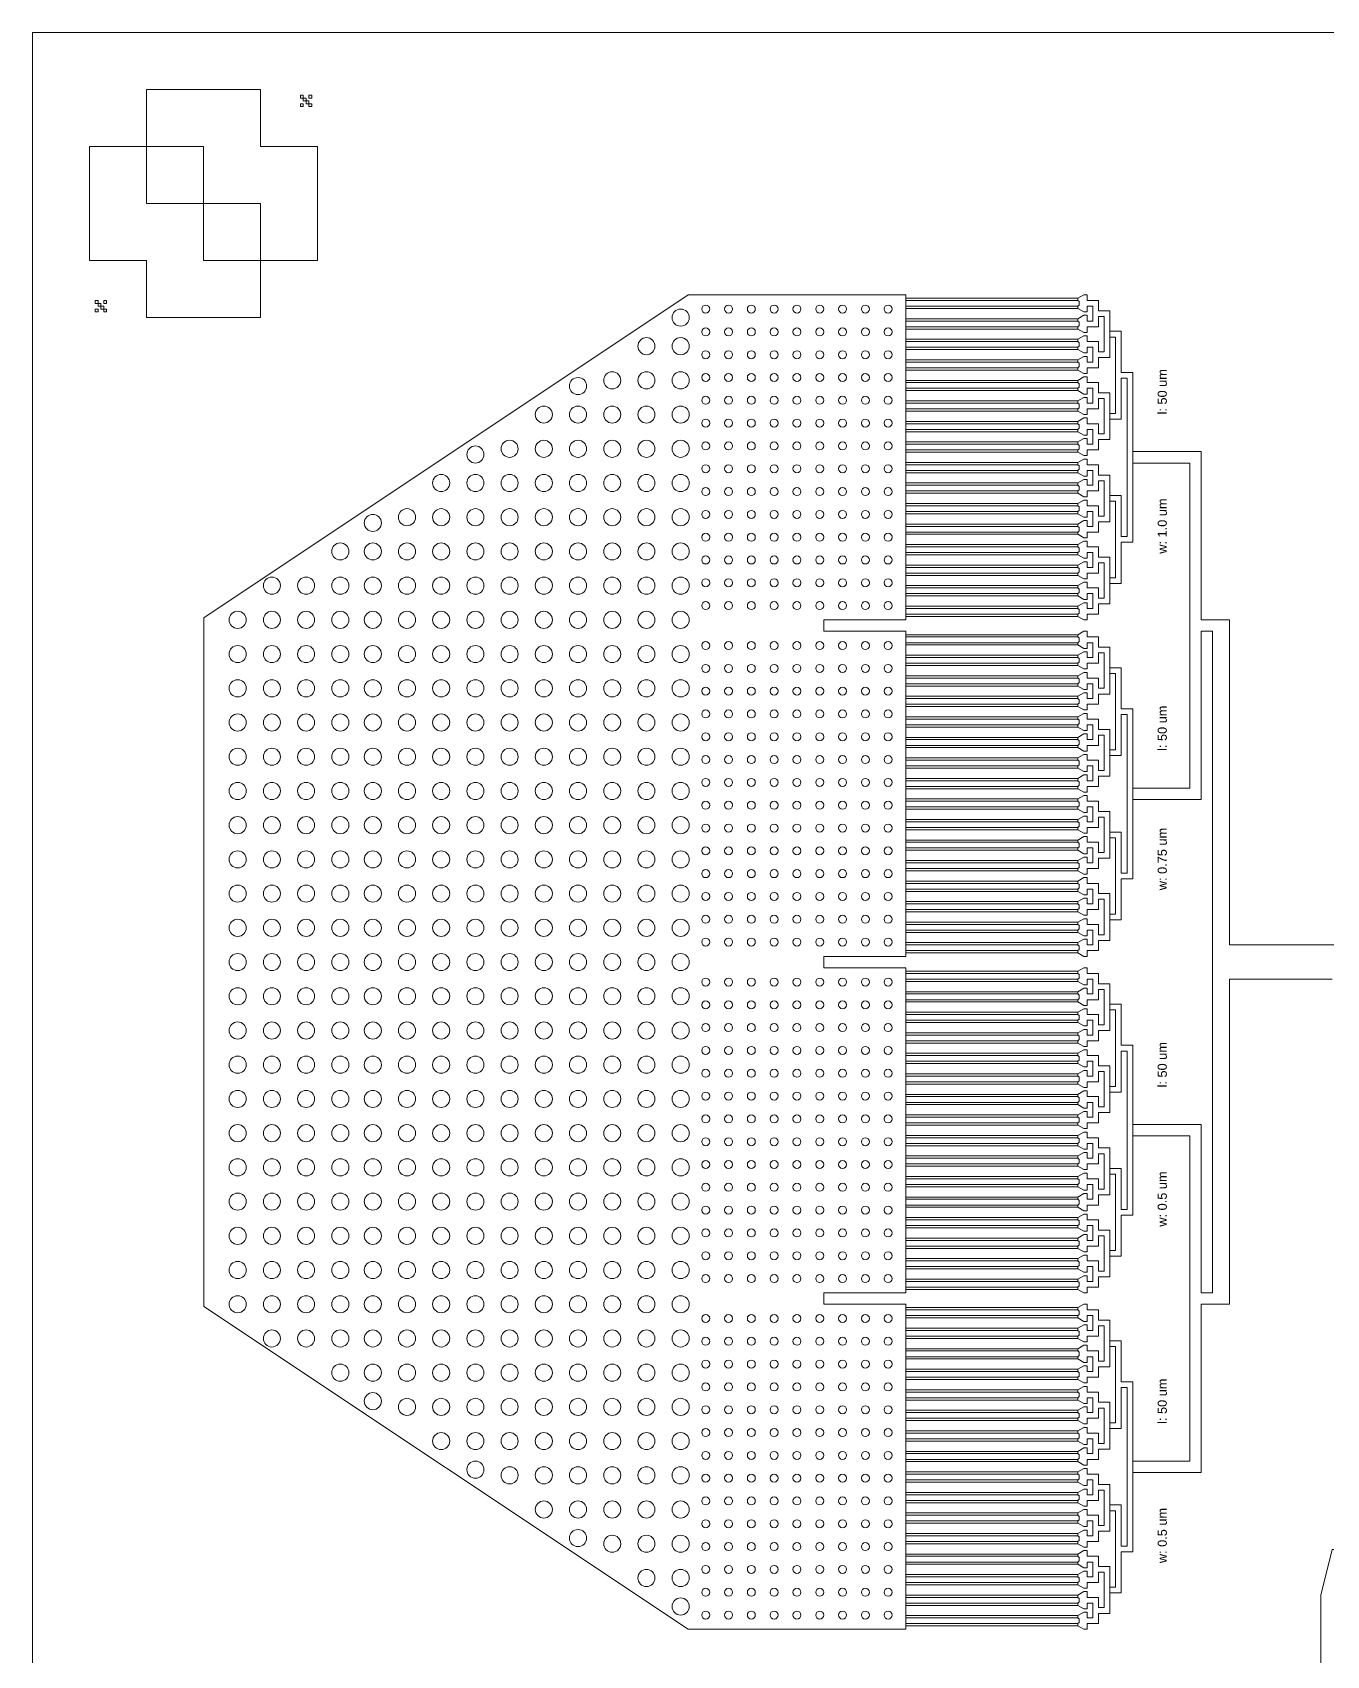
# Model space of a CAD drawing. Extents: x 1000 to 49000, y 2919 to 77300.
# Drawn here: x 1000 to 12350, y 37270 to 51500 of the extents above; entities that cross this region are included whole.
import ezdxf

# ---------------------------------------------------------------- set-up
doc = ezdxf.new("R2010")
doc.units = 13
doc.layers.add('Inner', color=4, linetype='Continuous', lineweight=0, true_color=0x00ffff)
doc.layers.add('Outer', color=1, linetype='Continuous', lineweight=0, true_color=0xff0000)
doc.styles.add('textstyle2', font='')
doc.styles.add('textstyle3', font='')
doc.styles.add('textstyle4', font='')
doc.styles.add('textstyle5', font='')
doc.styles.add('textstyle6', font='')
doc.styles.add('textstyle7', font='')
doc.styles.add('textstyle8', font='')
doc.styles.add('textstyle9', font='')
doc.styles.get('textstyle2').set_extended_font_data('Arial')
doc.styles.get('textstyle3').set_extended_font_data('Arial')
doc.styles.get('textstyle4').set_extended_font_data('Arial')
doc.styles.get('textstyle5').set_extended_font_data('Arial')
doc.styles.get('textstyle6').set_extended_font_data('Arial')
doc.styles.get('textstyle7').set_extended_font_data('Arial')
doc.styles.get('textstyle8').set_extended_font_data('Arial')
doc.styles.get('textstyle9').set_extended_font_data('Arial')

msp = doc.modelspace()

# ---------------------------------------------------------------- linework, layer by layer
at = {"layer": 'Inner'}
msp.add_lwpolyline([(1000, 51500), (24000, 51500), (24000, 28500), (1000, 28500), (1000, 51500)], dxfattribs=at)
for centre, radius in [((6905, 49075), 35), ((7105, 49075), 35), ((7305, 49075), 35), ((7505, 49075), 35), ((7705, 49075), 35), ((7905, 49075), 35), ((8105, 49075), 35), ((8305, 49075), 35), ((8505, 49075), 35), ((6685, 49000), 75), ((6385, 48750), 75), ((6685, 48750), 75), ((6905, 48875), 35), ((7105, 48875), 35), ((7305, 48875), 35), ((7505, 48875), 35), ((7705, 48875), 35), ((7905, 48875), 35), ((8105, 48875), 35), ((8305, 48875), 35), ((8505, 48875), 35), ((6905, 48675), 35), ((7105, 48675), 35), ((7305, 48675), 35), ((7505, 48675), 35), ((7705, 48675), 35), ((7905, 48675), 35), ((8105, 48675), 35), ((8305, 48675), 35), ((8505, 48675), 35), ((6085, 48450), 75), ((6385, 48450), 75), ((6685, 48450), 75), ((5785, 48400), 75), ((6905, 48475), 35), ((7105, 48475), 35), ((7305, 48475), 35), ((7505, 48475), 35), ((7705, 48475), 35), ((7905, 48475), 35), ((8105, 48475), 35), ((8305, 48475), 35), ((8505, 48475), 35), ((6905, 48275), 35), ((7105, 48275), 35), ((7305, 48275), 35), ((7505, 48275), 35), ((7705, 48275), 35), ((7905, 48275), 35), ((8105, 48275), 35), ((8305, 48275), 35), ((8505, 48275), 35), ((5485, 48150), 75), ((5785, 48150), 75), ((6085, 48150), 75), ((6385, 48150), 75), ((6685, 48150), 75), ((6905, 48075), 35), ((7105, 48075), 35), ((7305, 48075), 35), ((7505, 48075), 35), ((7705, 48075), 35), ((7905, 48075), 35), ((8105, 48075), 35), ((8305, 48075), 35), ((8505, 48075), 35), ((4885, 47800), 75), ((5185, 47850), 75), ((5485, 47850), 75), ((5785, 47850), 75), ((6085, 47850), 75), ((6385, 47850), 75), ((6685, 47850), 75), ((6905, 47875), 35), ((7105, 47875), 35), ((7305, 47875), 35), ((7505, 47875), 35), ((7705, 47875), 35), ((7905, 47875), 35), ((8105, 47875), 35), ((8305, 47875), 35), ((8505, 47875), 35), ((6905, 47675), 35), ((7105, 47675), 35), ((7305, 47675), 35), ((7505, 47675), 35), ((7705, 47675), 35), ((7905, 47675), 35), ((8105, 47675), 35), ((8305, 47675), 35), ((8505, 47675), 35), ((4585, 47550), 75), ((4885, 47550), 75), ((5185, 47550), 75), ((5485, 47550), 75), ((5785, 47550), 75), ((6085, 47550), 75), ((6385, 47550), 75), ((6685, 47550), 75), ((6905, 47475), 35), ((7105, 47475), 35), ((7305, 47475), 35), ((7505, 47475), 35), ((7705, 47475), 35), ((7905, 47475), 35), ((8105, 47475), 35), ((8305, 47475), 35), ((8505, 47475), 35), ((3985, 47200), 75), ((4285, 47250), 75), ((4585, 47250), 75), ((4885, 47250), 75), ((5185, 47250), 75), ((5485, 47250), 75), ((5785, 47250), 75), ((6085, 47250), 75), ((6385, 47250), 75), ((6685, 47250), 75), ((6905, 47275), 35), ((7105, 47275), 35), ((7305, 47275), 35), ((7505, 47275), 35), ((7705, 47275), 35), ((7905, 47275), 35), ((8105, 47275), 35), ((8305, 47275), 35), ((8505, 47275), 35), ((6905, 47075), 35), ((7105, 47075), 35), ((7305, 47075), 35), ((7505, 47075), 35), ((7705, 47075), 35), ((7905, 47075), 35), ((8105, 47075), 35), ((8305, 47075), 35), ((8505, 47075), 35), ((3700, 46950), 75), ((3985, 46950), 75), ((4285, 46950), 75), ((4585, 46950), 75), ((4885, 46950), 75), ((5185, 46950), 75), ((5485, 46950), 75), ((5785, 46950), 75), ((6085, 46950), 75), ((6385, 46950), 75), ((6685, 46950), 75), ((6905, 46875), 35), ((7105, 46875), 35), ((7305, 46875), 35), ((7505, 46875), 35), ((7705, 46875), 35), ((7905, 46875), 35), ((8105, 46875), 35), ((8305, 46875), 35), ((8505, 46875), 35), ((3100, 46650), 75), ((3400, 46650), 75), ((3700, 46650), 75), ((3985, 46650), 75), ((4285, 46650), 75), ((4585, 46650), 75), ((4885, 46650), 75), ((5185, 46650), 75), ((5485, 46650), 75), ((5785, 46650), 75), ((6085, 46650), 75), ((6385, 46650), 75), ((6685, 46650), 75), ((6905, 46675), 35), ((7105, 46675), 35), ((7305, 46675), 35), ((7505, 46675), 35), ((7705, 46675), 35), ((7905, 46675), 35), ((8105, 46675), 35), ((8305, 46675), 35), ((8505, 46675), 35), ((2800, 46350), 75), ((3100, 46350), 75), ((3400, 46350), 75), ((3700, 46350), 75), ((3985, 46350), 75), ((4285, 46350), 75), ((4585, 46350), 75), ((4885, 46350), 75), ((5185, 46350), 75), ((5485, 46350), 75), ((5785, 46350), 75), ((6085, 46350), 75), ((6385, 46350), 75), ((6685, 46350), 75), ((6905, 46475), 35), ((7105, 46475), 35), ((7305, 46475), 35), ((7505, 46475), 35), ((7705, 46475), 35), ((7905, 46475), 35), ((8105, 46475), 35), ((8305, 46475), 35), ((8505, 46475), 35), ((2800, 46050), 75), ((3100, 46050), 75), ((3400, 46050), 75), ((3700, 46050), 75), ((3985, 46050), 75), ((4285, 46050), 75), ((4585, 46050), 75), ((4885, 46050), 75), ((5185, 46050), 75), ((5485, 46050), 75), ((5785, 46050), 75), ((6085, 46050), 75), ((6385, 46050), 75), ((6685, 46050), 75), ((6905, 46125), 35), ((7105, 46125), 35), ((7305, 46125), 35), ((7505, 46125), 35), ((7705, 46125), 35), ((7905, 46125), 35), ((8105, 46125), 35), ((8305, 46125), 35), ((8505, 46125), 35), ((2800, 45750), 75), ((3100, 45750), 75), ((3400, 45750), 75), ((3700, 45750), 75), ((3985, 45750), 75), ((4285, 45750), 75), ((4585, 45750), 75), ((4885, 45750), 75), ((5185, 45750), 75), ((5485, 45750), 75), ((5785, 45750), 75), ((6085, 45750), 75), ((6385, 45750), 75), ((6685, 45750), 75), ((6905, 45925), 35), ((7105, 45925), 35), ((7305, 45925), 35), ((7505, 45925), 35), ((7705, 45925), 35), ((7905, 45925), 35), ((8105, 45925), 35), ((8305, 45925), 35), ((8505, 45925), 35), ((6905, 45725), 35), ((7105, 45725), 35), ((7305, 45725), 35), ((7505, 45725), 35), ((7705, 45725), 35), ((7905, 45725), 35), ((8105, 45725), 35), ((8305, 45725), 35), ((8505, 45725), 35), ((6905, 45525), 35), ((7105, 45525), 35), ((7305, 45525), 35), ((7505, 45525), 35), ((7705, 45525), 35), ((7905, 45525), 35), ((8105, 45525), 35), ((8305, 45525), 35), ((8505, 45525), 35), ((2800, 45450), 75), ((3100, 45450), 75), ((3400, 45450), 75), ((3700, 45450), 75), ((3985, 45450), 75), ((4285, 45450), 75), ((4585, 45450), 75), ((4885, 45450), 75), ((5185, 45450), 75), ((5485, 45450), 75), ((5785, 45450), 75), ((6085, 45450), 75), ((6385, 45450), 75), ((6685, 45450), 75), ((6905, 45325), 35), ((7105, 45325), 35), ((7305, 45325), 35), ((7505, 45325), 35), ((7705, 45325), 35), ((7905, 45325), 35), ((8105, 45325), 35), ((8305, 45325), 35), ((8505, 45325), 35), ((2800, 45150), 75), ((3100, 45150), 75), ((3400, 45150), 75), ((3700, 45150), 75), ((3985, 45150), 75), ((4285, 45150), 75), ((4585, 45150), 75), ((4885, 45150), 75), ((5185, 45150), 75), ((5485, 45150), 75), ((5785, 45150), 75), ((6085, 45150), 75), ((6385, 45150), 75), ((6685, 45150), 75), ((6905, 45125), 35), ((7105, 45125), 35), ((7305, 45125), 35), ((7505, 45125), 35), ((7705, 45125), 35), ((7905, 45125), 35), ((8105, 45125), 35), ((8305, 45125), 35), ((8505, 45125), 35), ((2800, 44850), 75), ((3100, 44850), 75), ((3400, 44850), 75), ((3700, 44850), 75), ((3985, 44850), 75), ((4285, 44850), 75), ((4585, 44850), 75), ((4885, 44850), 75), ((5185, 44850), 75), ((5485, 44850), 75), ((5785, 44850), 75), ((6085, 44850), 75), ((6385, 44850), 75), ((6685, 44850), 75), ((6905, 44925), 35), ((7105, 44925), 35), ((7305, 44925), 35), ((7505, 44925), 35), ((7705, 44925), 35), ((7905, 44925), 35), ((8105, 44925), 35), ((8305, 44925), 35), ((8505, 44925), 35), ((6905, 44725), 35), ((7105, 44725), 35), ((7305, 44725), 35), ((7505, 44725), 35), ((7705, 44725), 35), ((7905, 44725), 35), ((8105, 44725), 35), ((8305, 44725), 35), ((8505, 44725), 35), ((2800, 44550), 75), ((3100, 44550), 75), ((3400, 44550), 75), ((3700, 44550), 75), ((3985, 44550), 75), ((4285, 44550), 75), ((4585, 44550), 75), ((4885, 44550), 75), ((5185, 44550), 75), ((5485, 44550), 75), ((5785, 44550), 75), ((6085, 44550), 75), ((6385, 44550), 75), ((6685, 44550), 75), ((6905, 44525), 35), ((7105, 44525), 35), ((7305, 44525), 35), ((7505, 44525), 35), ((7705, 44525), 35), ((7905, 44525), 35), ((8105, 44525), 35), ((8305, 44525), 35), ((8505, 44525), 35), ((2800, 44250), 75), ((3100, 44250), 75), ((3400, 44250), 75), ((3700, 44250), 75), ((3985, 44250), 75), ((4285, 44250), 75), ((4585, 44250), 75), ((4885, 44250), 75), ((5185, 44250), 75), ((5485, 44250), 75), ((5785, 44250), 75), ((6085, 44250), 75), ((6385, 44250), 75), ((6685, 44250), 75), ((6905, 44325), 35), ((7105, 44325), 35), ((7305, 44325), 35), ((7505, 44325), 35), ((7705, 44325), 35), ((7905, 44325), 35), ((8105, 44325), 35), ((8305, 44325), 35), ((8505, 44325), 35), ((6905, 44125), 35), ((7105, 44125), 35), ((7305, 44125), 35), ((7505, 44125), 35), ((7705, 44125), 35), ((7905, 44125), 35), ((8105, 44125), 35), ((8305, 44125), 35), ((8505, 44125), 35), ((2800, 43950), 75), ((3100, 43950), 75), ((3400, 43950), 75), ((3700, 43950), 75), ((3985, 43950), 75), ((4285, 43950), 75), ((4585, 43950), 75), ((4885, 43950), 75), ((5185, 43950), 75), ((5485, 43950), 75), ((5785, 43950), 75), ((6085, 43950), 75), ((6385, 43950), 75), ((6685, 43950), 75), ((6905, 43925), 35), ((7105, 43925), 35), ((7305, 43925), 35), ((7505, 43925), 35), ((7705, 43925), 35), ((7905, 43925), 35), ((8105, 43925), 35), ((8305, 43925), 35), ((8505, 43925), 35), ((2800, 43650), 75), ((3100, 43650), 75), ((3400, 43650), 75), ((3700, 43650), 75), ((3985, 43650), 75), ((4285, 43650), 75), ((4585, 43650), 75), ((4885, 43650), 75), ((5185, 43650), 75), ((5485, 43650), 75), ((5785, 43650), 75), ((6085, 43650), 75), ((6385, 43650), 75), ((6685, 43650), 75), ((6905, 43725), 35), ((7105, 43725), 35), ((7305, 43725), 35), ((7505, 43725), 35), ((7705, 43725), 35), ((7905, 43725), 35), ((8105, 43725), 35), ((8305, 43725), 35), ((8505, 43725), 35), ((6905, 43525), 35), ((7105, 43525), 35), ((7305, 43525), 35), ((7505, 43525), 35), ((7705, 43525), 35), ((7905, 43525), 35), ((8105, 43525), 35), ((8305, 43525), 35), ((8505, 43525), 35), ((2800, 43350), 75), ((3100, 43350), 75), ((3400, 43350), 75), ((3700, 43350), 75), ((3985, 43350), 75), ((4285, 43350), 75), ((4585, 43350), 75), ((4885, 43350), 75), ((5185, 43350), 75), ((5485, 43350), 75), ((5785, 43350), 75), ((6085, 43350), 75), ((6385, 43350), 75), ((6685, 43350), 75), ((2800, 43050), 75), ((3100, 43050), 75), ((3400, 43050), 75), ((3700, 43050), 75), ((3985, 43050), 75), ((4285, 43050), 75), ((4585, 43050), 75), ((4885, 43050), 75), ((5185, 43050), 75), ((5485, 43050), 75), ((5785, 43050), 75), ((6085, 43050), 75), ((6385, 43050), 75), ((6685, 43050), 75), ((6905, 43175), 35), ((7105, 43175), 35), ((7305, 43175), 35), ((7505, 43175), 35), ((7705, 43175), 35), ((7905, 43175), 35), ((8105, 43175), 35), ((8305, 43175), 35), ((8505, 43175), 35), ((6905, 42975), 35), ((7105, 42975), 35), ((7305, 42975), 35), ((7505, 42975), 35), ((7705, 42975), 35), ((7905, 42975), 35), ((8105, 42975), 35), ((8305, 42975), 35), ((8505, 42975), 35), ((2800, 42750), 75), ((3100, 42750), 75), ((3400, 42750), 75), ((3700, 42750), 75), ((3985, 42750), 75), ((4285, 42750), 75), ((4585, 42750), 75), ((4885, 42750), 75), ((5185, 42750), 75), ((5485, 42750), 75), ((5785, 42750), 75), ((6085, 42750), 75), ((6385, 42750), 75), ((6685, 42750), 75), ((6905, 42775), 35), ((7105, 42775), 35), ((7305, 42775), 35), ((7505, 42775), 35), ((7705, 42775), 35), ((7905, 42775), 35), ((8105, 42775), 35), ((8305, 42775), 35), ((8505, 42775), 35), ((6905, 42575), 35), ((7105, 42575), 35), ((7305, 42575), 35), ((7505, 42575), 35), ((7705, 42575), 35), ((7905, 42575), 35), ((8105, 42575), 35), ((8305, 42575), 35), ((8505, 42575), 35), ((2800, 42450), 75), ((3100, 42450), 75), ((3400, 42450), 75), ((3700, 42450), 75), ((3985, 42450), 75), ((4285, 42450), 75), ((4585, 42450), 75), ((4885, 42450), 75), ((5185, 42450), 75), ((5485, 42450), 75), ((5785, 42450), 75), ((6085, 42450), 75), ((6385, 42450), 75), ((6685, 42450), 75), ((6905, 42375), 35), ((7105, 42375), 35), ((7305, 42375), 35), ((7505, 42375), 35), ((7705, 42375), 35), ((7905, 42375), 35), ((8105, 42375), 35), ((8305, 42375), 35), ((8505, 42375), 35), ((2800, 42150), 75), ((3100, 42150), 75), ((3400, 42150), 75), ((3700, 42150), 75), ((3985, 42150), 75), ((4285, 42150), 75), ((4585, 42150), 75), ((4885, 42150), 75), ((5185, 42150), 75), ((5485, 42150), 75), ((5785, 42150), 75), ((6085, 42150), 75), ((6385, 42150), 75), ((6685, 42150), 75), ((6905, 42175), 35), ((7105, 42175), 35), ((7305, 42175), 35), ((7505, 42175), 35), ((7705, 42175), 35), ((7905, 42175), 35), ((8105, 42175), 35), ((8305, 42175), 35), ((8505, 42175), 35), ((6905, 41975), 35), ((7105, 41975), 35), ((7305, 41975), 35), ((7505, 41975), 35), ((7705, 41975), 35), ((7905, 41975), 35), ((8105, 41975), 35), ((8305, 41975), 35), ((8505, 41975), 35), ((2800, 41850), 75), ((3100, 41850), 75), ((3400, 41850), 75), ((3700, 41850), 75), ((3985, 41850), 75), ((4285, 41850), 75), ((4585, 41850), 75), ((4885, 41850), 75), ((5185, 41850), 75), ((5485, 41850), 75), ((5785, 41850), 75), ((6085, 41850), 75), ((6385, 41850), 75), ((6685, 41850), 75), ((6905, 41775), 35), ((7105, 41775), 35), ((7305, 41775), 35), ((7505, 41775), 35), ((7705, 41775), 35), ((7905, 41775), 35), ((8105, 41775), 35), ((8305, 41775), 35), ((8505, 41775), 35), ((2800, 41550), 75), ((3100, 41550), 75), ((3400, 41550), 75), ((3700, 41550), 75), ((3985, 41550), 75), ((4285, 41550), 75), ((4585, 41550), 75), ((4885, 41550), 75), ((5185, 41550), 75), ((5485, 41550), 75), ((5785, 41550), 75), ((6085, 41550), 75), ((6385, 41550), 75), ((6685, 41550), 75), ((6905, 41575), 35), ((7105, 41575), 35), ((7305, 41575), 35), ((7505, 41575), 35), ((7705, 41575), 35), ((7905, 41575), 35), ((8105, 41575), 35), ((8305, 41575), 35), ((8505, 41575), 35), ((6905, 41375), 35), ((7105, 41375), 35), ((7305, 41375), 35), ((7505, 41375), 35), ((7705, 41375), 35), ((7905, 41375), 35), ((8105, 41375), 35), ((8305, 41375), 35), ((8505, 41375), 35), ((2800, 41250), 75), ((3100, 41250), 75), ((3400, 41250), 75), ((3700, 41250), 75), ((3985, 41250), 75), ((4285, 41250), 75), ((4585, 41250), 75), ((4885, 41250), 75), ((5185, 41250), 75), ((5485, 41250), 75), ((5785, 41250), 75), ((6085, 41250), 75), ((6385, 41250), 75), ((6685, 41250), 75), ((6905, 41175), 35), ((7105, 41175), 35), ((7305, 41175), 35), ((7505, 41175), 35), ((7705, 41175), 35), ((7905, 41175), 35), ((8105, 41175), 35), ((8305, 41175), 35), ((8505, 41175), 35), ((2800, 40950), 75), ((3100, 40950), 75), ((3400, 40950), 75), ((3700, 40950), 75), ((3985, 40950), 75), ((4285, 40950), 75), ((4585, 40950), 75), ((4885, 40950), 75), ((5185, 40950), 75), ((5485, 40950), 75), ((5785, 40950), 75), ((6085, 40950), 75), ((6385, 40950), 75), ((6685, 40950), 75), ((6905, 40975), 35), ((7105, 40975), 35), ((7305, 40975), 35), ((7505, 40975), 35), ((7705, 40975), 35), ((7905, 40975), 35), ((8105, 40975), 35), ((8305, 40975), 35), ((8505, 40975), 35), ((2800, 40650), 75), ((3100, 40650), 75), ((3400, 40650), 75), ((3700, 40650), 75), ((3985, 40650), 75), ((4285, 40650), 75), ((4585, 40650), 75), ((4885, 40650), 75), ((5185, 40650), 75), ((5485, 40650), 75), ((5785, 40650), 75), ((6085, 40650), 75), ((6385, 40650), 75), ((6685, 40650), 75), ((6905, 40775), 35), ((7105, 40775), 35), ((7305, 40775), 35), ((7505, 40775), 35), ((7705, 40775), 35), ((7905, 40775), 35), ((8105, 40775), 35), ((8305, 40775), 35), ((8505, 40775), 35), ((6905, 40575), 35), ((7105, 40575), 35), ((7305, 40575), 35), ((7505, 40575), 35), ((7705, 40575), 35), ((7905, 40575), 35), ((8105, 40575), 35), ((8305, 40575), 35), ((8505, 40575), 35), ((2800, 40350), 75), ((3100, 40350), 75), ((3400, 40350), 75), ((3700, 40350), 75), ((3985, 40350), 75), ((4285, 40350), 75), ((4585, 40350), 75), ((4885, 40350), 75), ((5185, 40350), 75), ((5485, 40350), 75), ((5785, 40350), 75), ((6085, 40350), 75), ((6385, 40350), 75), ((6685, 40350), 75), ((6905, 40225), 35), ((7105, 40225), 35), ((7305, 40225), 35), ((7505, 40225), 35), ((7705, 40225), 35), ((7905, 40225), 35), ((8105, 40225), 35), ((8305, 40225), 35), ((8505, 40225), 35), ((3100, 40050), 75), ((3400, 40050), 75), ((3700, 40050), 75), ((3985, 40050), 75), ((4285, 40050), 75), ((4585, 40050), 75), ((4885, 40050), 75), ((5185, 40050), 75), ((5485, 40050), 75), ((5785, 40050), 75), ((6085, 40050), 75), ((6385, 40050), 75), ((6685, 40050), 75), ((6905, 40025), 35), ((7105, 40025), 35), ((7305, 40025), 35), ((7505, 40025), 35), ((7705, 40025), 35), ((7905, 40025), 35), ((8105, 40025), 35), ((8305, 40025), 35), ((8505, 40025), 35), ((6905, 39825), 35), ((7105, 39825), 35), ((7305, 39825), 35), ((7505, 39825), 35), ((7705, 39825), 35), ((7905, 39825), 35), ((8105, 39825), 35), ((8305, 39825), 35), ((8505, 39825), 35), ((3700, 39750), 75), ((3985, 39750), 75), ((4285, 39750), 75), ((4585, 39750), 75), ((4885, 39750), 75), ((5185, 39750), 75), ((5485, 39750), 75), ((5785, 39750), 75), ((6085, 39750), 75), ((6385, 39750), 75), ((6685, 39750), 75), ((3985, 39500), 75), ((6905, 39625), 35), ((7105, 39625), 35), ((7305, 39625), 35), ((7505, 39625), 35), ((7705, 39625), 35), ((7905, 39625), 35), ((8105, 39625), 35), ((8305, 39625), 35), ((8505, 39625), 35), ((4285, 39450), 75), ((4585, 39450), 75), ((4885, 39450), 75), ((5185, 39450), 75), ((5485, 39450), 75), ((5785, 39450), 75), ((6085, 39450), 75), ((6385, 39450), 75), ((6685, 39450), 75), ((6905, 39425), 35), ((7105, 39425), 35), ((7305, 39425), 35), ((7505, 39425), 35), ((7705, 39425), 35), ((7905, 39425), 35), ((8105, 39425), 35), ((8305, 39425), 35), ((8505, 39425), 35), ((4585, 39150), 75), ((4885, 39150), 75), ((5185, 39150), 75), ((5485, 39150), 75), ((5785, 39150), 75), ((6085, 39150), 75), ((6385, 39150), 75), ((6685, 39150), 75), ((6905, 39225), 35), ((7105, 39225), 35), ((7305, 39225), 35), ((7505, 39225), 35), ((7705, 39225), 35), ((7905, 39225), 35), ((8105, 39225), 35), ((8305, 39225), 35), ((8505, 39225), 35), ((6905, 39025), 35), ((7105, 39025), 35), ((7305, 39025), 35), ((7505, 39025), 35), ((7705, 39025), 35), ((7905, 39025), 35), ((8105, 39025), 35), ((8305, 39025), 35), ((8505, 39025), 35), ((4885, 38900), 75), ((5185, 38850), 75), ((5485, 38850), 75), ((5785, 38850), 75), ((6085, 38850), 75), ((6385, 38850), 75), ((6685, 38850), 75), ((6905, 38825), 35), ((7105, 38825), 35), ((7305, 38825), 35), ((7505, 38825), 35), ((7705, 38825), 35), ((7905, 38825), 35), ((8105, 38825), 35), ((8305, 38825), 35), ((8505, 38825), 35), ((5485, 38550), 75), ((5785, 38550), 75), ((6085, 38550), 75), ((6385, 38550), 75), ((6685, 38550), 75), ((6905, 38625), 35), ((7105, 38625), 35), ((7305, 38625), 35), ((7505, 38625), 35), ((7705, 38625), 35), ((7905, 38625), 35), ((8105, 38625), 35), ((8305, 38625), 35), ((8505, 38625), 35), ((6905, 38425), 35), ((7105, 38425), 35), ((7305, 38425), 35), ((7505, 38425), 35), ((7705, 38425), 35), ((7905, 38425), 35), ((8105, 38425), 35), ((8305, 38425), 35), ((8505, 38425), 35), ((5785, 38300), 75), ((6085, 38250), 75), ((6385, 38250), 75), ((6685, 38250), 75), ((6905, 38225), 35), ((7105, 38225), 35), ((7305, 38225), 35), ((7505, 38225), 35), ((7705, 38225), 35), ((7905, 38225), 35), ((8105, 38225), 35), ((8305, 38225), 35), ((8505, 38225), 35), ((6385, 37950), 75), ((6685, 37950), 75), ((6905, 38025), 35), ((7105, 38025), 35), ((7305, 38025), 35), ((7505, 38025), 35), ((7705, 38025), 35), ((7905, 38025), 35), ((8105, 38025), 35), ((8305, 38025), 35), ((8505, 38025), 35), ((6905, 37825), 35), ((7105, 37825), 35), ((7305, 37825), 35), ((7505, 37825), 35), ((7705, 37825), 35), ((7905, 37825), 35), ((8105, 37825), 35), ((8305, 37825), 35), ((8505, 37825), 35), ((6685, 37700), 75), ((6905, 37625), 35), ((7105, 37625), 35), ((7305, 37625), 35), ((7505, 37625), 35), ((7705, 37625), 35), ((7905, 37625), 35), ((8105, 37625), 35), ((8305, 37625), 35), ((8505, 37625), 35)]:
    msp.add_circle(centre, radius, dxfattribs=at)
at = {"layer": 'Outer'}
for points in [[(3000, 49500), (3000, 50000), (2500, 50000), (2500, 50500), (2000, 50500), (2000, 51000), (3000, 51000), (3000, 50500), (3500, 50500), (3500, 49500), (3000, 49500)], [(3350, 50950), (3350, 50925), (3375, 50925), (3375, 50950), (3350, 50950)], [(3425, 50925), (3425, 50950), (3450, 50950), (3450, 50925), (3425, 50925)], [(3350, 50875), (3375, 50875), (3375, 50850), (3350, 50850), (3350, 50875)], [(3375, 50925), (3375, 50900), (3400, 50900), (3400, 50925), (3375, 50925)], [(3400, 50900), (3425, 50900), (3425, 50875), (3400, 50875), (3400, 50900)], [(3425, 50875), (3425, 50850), (3450, 50850), (3450, 50875), (3425, 50875)], [(3000, 49500), (3000, 49000), (2000, 49000), (2000, 49500), (1500, 49500), (1500, 50500), (2000, 50500), (2000, 50000), (2500, 50000), (2500, 49500), (3000, 49500)], [(1550, 49150), (1550, 49125), (1575, 49125), (1575, 49150), (1550, 49150)], [(1575, 49125), (1575, 49100), (1600, 49100), (1600, 49125), (1575, 49125)], [(1600, 49100), (1625, 49100), (1625, 49075), (1600, 49075), (1600, 49100)], [(1625, 49125), (1625, 49150), (1650, 49150), (1650, 49125), (1625, 49125)], [(8660, 37500), (8660, 40350), (7940, 40350), (7940, 40450), (8660, 40450), (8660, 43300), (7940, 43300), (7940, 43400), (8660, 43400), (8660, 46250), (7940, 46250), (7940, 46350), (8660, 46350), (8660, 49200), (6750, 49200), (2503.85, 46369.23), (2503.85, 40330.77), (6750, 37500), (8660, 37500)], [(10170, 49150), (10170, 49170), (8660, 49170), (8660, 49150), (10170, 49150)], [(10170, 49100), (10170, 49080), (8660, 49080), (8660, 49100), (10170, 49100)], [(10170, 49170), (10170, 49150), (10180, 49140), (10180, 49110), (10170, 49100), (10170, 49080), (10220, 49050), (10250, 49050), (10250, 49100), (10300, 49100), (10300, 48970), (10250, 48970), (10250, 49020), (10220, 49020), (10170, 48990), (10170, 48970), (10180, 48960), (10180, 48930), (10170, 48920), (10170, 48900), (10220, 48870), (10250, 48870), (10250, 48920), (10350, 48920), (10350, 49010), (10400, 49010), (10400, 48700), (10350, 48700), (10350, 48790), (10250, 48790), (10250, 48840), (10220, 48840), (10170, 48810), (10170, 48790), (10180, 48780), (10180, 48750), (10170, 48740), (10170, 48720), (10220, 48690), (10250, 48690), (10250, 48740), (10300, 48740), (10300, 48610), (10250, 48610), (10250, 48660), (10220, 48660), (10170, 48630), (10170, 48610), (10180, 48600), (10180, 48570), (10170, 48560), (10170, 48540), (10220, 48510), (10250, 48510), (10250, 48560), (10350, 48560), (10350, 48650), (10450, 48650), (10450, 48830), (10450, 48880), (10450, 49060), (10350, 49060), (10350, 49150), (10250, 49150), (10250, 49200), (10220, 49200), (10170, 49170)], [(1550, 49075), (1575, 49075), (1575, 49050), (1550, 49050), (1550, 49075)], [(1625, 49075), (1625, 49050), (1650, 49050), (1650, 49075), (1625, 49075)], [(10170, 48970), (10170, 48990), (8660, 48990), (8660, 48970), (10170, 48970)], [(10170, 48920), (10170, 48900), (8660, 48900), (8660, 48920), (10170, 48920)], [(10170, 48790), (10170, 48810), (8660, 48810), (8660, 48790), (10170, 48790)], [(10450, 46670), (10450, 46720), (10500, 46720), (10500, 47390), (10450, 47390), (10450, 47440), (10550, 47440), (10550, 47080), (10600, 47080), (10600, 48470), (10550, 48470), (10550, 48110), (10450, 48110), (10450, 48160), (10500, 48160), (10500, 48830), (10450, 48830), (10450, 48880), (10550, 48880), (10550, 48520), (10650, 48520), (10650, 47030), (10550, 47030), (10550, 46670), (10450, 46670)], [(10170, 48740), (10170, 48720), (8660, 48720), (8660, 48740), (10170, 48740)], [(10170, 48610), (10170, 48630), (8660, 48630), (8660, 48610), (10170, 48610)], [(10170, 48560), (10170, 48540), (8660, 48540), (8660, 48560), (10170, 48560)], [(10170, 48430), (10170, 48450), (8660, 48450), (8660, 48430), (10170, 48430)], [(10170, 48450), (10170, 48430), (10180, 48420), (10180, 48390), (10170, 48380), (10170, 48360), (10220, 48330), (10250, 48330), (10250, 48380), (10300, 48380), (10300, 48250), (10250, 48250), (10250, 48300), (10220, 48300), (10170, 48270), (10170, 48250), (10180, 48240), (10180, 48210), (10170, 48200), (10170, 48180), (10220, 48150), (10250, 48150), (10250, 48200), (10350, 48200), (10350, 48290), (10400, 48290), (10400, 47980), (10350, 47980), (10350, 48070), (10250, 48070), (10250, 48120), (10220, 48120), (10170, 48090), (10170, 48070), (10180, 48060), (10180, 48030), (10170, 48020), (10170, 48000), (10220, 47970), (10250, 47970), (10250, 48020), (10300, 48020), (10300, 47890), (10250, 47890), (10250, 47940), (10220, 47940), (10170, 47910), (10170, 47890), (10180, 47880), (10180, 47850), (10170, 47840), (10170, 47820), (10220, 47790), (10250, 47790), (10250, 47840), (10350, 47840), (10350, 47930), (10450, 47930), (10450, 48110), (10450, 48160), (10450, 48340), (10350, 48340), (10350, 48430), (10250, 48430), (10250, 48480), (10220, 48480), (10170, 48450)], [(10170, 48380), (10170, 48360), (8660, 48360), (8660, 48380), (10170, 48380)], [(10170, 48250), (10170, 48270), (8660, 48270), (8660, 48250), (10170, 48250)], [(10170, 48200), (10170, 48180), (8660, 48180), (8660, 48200), (10170, 48200)], [(10170, 48070), (10170, 48090), (8660, 48090), (8660, 48070), (10170, 48070)], [(10170, 48020), (10170, 48000), (8660, 48000), (8660, 48020), (10170, 48020)], [(10170, 47890), (10170, 47910), (8660, 47910), (8660, 47890), (10170, 47890)], [(10170, 47840), (10170, 47820), (8660, 47820), (8660, 47840), (10170, 47840)], [(13500, 43500), (11500, 43500), (11500, 46350), (11250, 46350), (11250, 47825), (10650, 47825), (10650, 47725), (11150, 47725), (11150, 44875), (10650, 44875), (10650, 44775), (11250, 44775), (11250, 46250), (11350, 46250), (11350, 40450), (11250, 40450), (11250, 41925), (10650, 41925), (10650, 41825), (11150, 41825), (11150, 38975), (10650, 38975), (10650, 38875), (11250, 38875), (11250, 40350), (11500, 40350), (11500, 43200), (12400, 43200)], [(10170, 47710), (10170, 47730), (8660, 47730), (8660, 47710), (10170, 47710)], [(10170, 47730), (10170, 47710), (10180, 47700), (10180, 47670), (10170, 47660), (10170, 47640), (10220, 47610), (10250, 47610), (10250, 47660), (10300, 47660), (10300, 47530), (10250, 47530), (10250, 47580), (10220, 47580), (10170, 47550), (10170, 47530), (10180, 47520), (10180, 47490), (10170, 47480), (10170, 47460), (10220, 47430), (10250, 47430), (10250, 47480), (10350, 47480), (10350, 47570), (10400, 47570), (10400, 47260), (10350, 47260), (10350, 47350), (10250, 47350), (10250, 47400), (10220, 47400), (10170, 47370), (10170, 47350), (10180, 47340), (10180, 47310), (10170, 47300), (10170, 47280), (10220, 47250), (10250, 47250), (10250, 47300), (10300, 47300), (10300, 47170), (10250, 47170), (10250, 47220), (10220, 47220), (10170, 47190), (10170, 47170), (10180, 47160), (10180, 47130), (10170, 47120), (10170, 47100), (10220, 47070), (10250, 47070), (10250, 47120), (10350, 47120), (10350, 47210), (10450, 47210), (10450, 47390), (10450, 47440), (10450, 47620), (10350, 47620), (10350, 47710), (10250, 47710), (10250, 47760), (10220, 47760), (10170, 47730)], [(10170, 47660), (10170, 47640), (8660, 47640), (8660, 47660), (10170, 47660)], [(10170, 47530), (10170, 47550), (8660, 47550), (8660, 47530), (10170, 47530)], [(10170, 47480), (10170, 47460), (8660, 47460), (8660, 47480), (10170, 47480)], [(10170, 47350), (10170, 47370), (8660, 47370), (8660, 47350), (10170, 47350)], [(10170, 47300), (10170, 47280), (8660, 47280), (8660, 47300), (10170, 47300)], [(10170, 47170), (10170, 47190), (8660, 47190), (8660, 47170), (10170, 47170)], [(10170, 47120), (10170, 47100), (8660, 47100), (8660, 47120), (10170, 47120)], [(10170, 46990), (10170, 47010), (8660, 47010), (8660, 46990), (10170, 46990)], [(10170, 47010), (10170, 46990), (10180, 46980), (10180, 46950), (10170, 46940), (10170, 46920), (10220, 46890), (10250, 46890), (10250, 46940), (10300, 46940), (10300, 46810), (10250, 46810), (10250, 46860), (10220, 46860), (10170, 46830), (10170, 46810), (10180, 46800), (10180, 46770), (10170, 46760), (10170, 46740), (10220, 46710), (10250, 46710), (10250, 46760), (10350, 46760), (10350, 46850), (10400, 46850), (10400, 46540), (10350, 46540), (10350, 46630), (10250, 46630), (10250, 46680), (10220, 46680), (10170, 46650), (10170, 46630), (10180, 46620), (10180, 46590), (10170, 46580), (10170, 46560), (10220, 46530), (10250, 46530), (10250, 46580), (10300, 46580), (10300, 46450), (10250, 46450), (10250, 46500), (10220, 46500), (10170, 46470), (10170, 46450), (10180, 46440), (10180, 46410), (10170, 46400), (10170, 46380), (10220, 46350), (10250, 46350), (10250, 46400), (10350, 46400), (10350, 46490), (10450, 46490), (10450, 46670), (10450, 46720), (10450, 46900), (10350, 46900), (10350, 46990), (10250, 46990), (10250, 47040), (10220, 47040), (10170, 47010)], [(10170, 46940), (10170, 46920), (8660, 46920), (8660, 46940), (10170, 46940)], [(10170, 46810), (10170, 46830), (8660, 46830), (8660, 46810), (10170, 46810)], [(10170, 46760), (10170, 46740), (8660, 46740), (8660, 46760), (10170, 46760)], [(10170, 46630), (10170, 46650), (8660, 46650), (8660, 46630), (10170, 46630)], [(10170, 46580), (10170, 46560), (8660, 46560), (8660, 46580), (10170, 46580)], [(10170, 46450), (10170, 46470), (8660, 46470), (8660, 46450), (10170, 46450)], [(10170, 46400), (10170, 46380), (8660, 46380), (8660, 46400), (10170, 46400)], [(10170, 46220), (10170, 46200), (10180, 46190), (10180, 46160), (10170, 46150), (10170, 46130), (10220, 46100), (10250, 46100), (10250, 46150), (10300, 46150), (10300, 46020), (10250, 46020), (10250, 46070), (10220, 46070), (10170, 46040), (10170, 46020), (10180, 46010), (10180, 45980), (10170, 45970), (10170, 45950), (10220, 45920), (10250, 45920), (10250, 45970), (10350, 45970), (10350, 46060), (10400, 46060), (10400, 45750), (10350, 45750), (10350, 45840), (10250, 45840), (10250, 45890), (10220, 45890), (10170, 45860), (10170, 45840), (10180, 45830), (10180, 45800), (10170, 45790), (10170, 45770), (10220, 45740), (10250, 45740), (10250, 45790), (10300, 45790), (10300, 45660), (10250, 45660), (10250, 45710), (10220, 45710), (10170, 45680), (10170, 45660), (10180, 45650), (10180, 45620), (10170, 45610), (10170, 45590), (10220, 45560), (10250, 45560), (10250, 45610), (10350, 45610), (10350, 45700), (10450, 45700), (10450, 45880), (10450, 45930), (10450, 46110), (10350, 46110), (10350, 46200), (10250, 46200), (10250, 46250), (10220, 46250), (10170, 46220)], [(10170, 46200), (10170, 46220), (8660, 46220), (8660, 46200), (10170, 46200)], [(10170, 46150), (10170, 46130), (8660, 46130), (8660, 46150), (10170, 46150)], [(10170, 46020), (10170, 46040), (8660, 46040), (8660, 46020), (10170, 46020)], [(10170, 45970), (10170, 45950), (8660, 45950), (8660, 45970), (10170, 45970)], [(10170, 45840), (10170, 45860), (8660, 45860), (8660, 45840), (10170, 45840)], [(10450, 43720), (10450, 43770), (10500, 43770), (10500, 44440), (10450, 44440), (10450, 44490), (10550, 44490), (10550, 44130), (10600, 44130), (10600, 45520), (10550, 45520), (10550, 45160), (10450, 45160), (10450, 45210), (10500, 45210), (10500, 45880), (10450, 45880), (10450, 45930), (10550, 45930), (10550, 45570), (10650, 45570), (10650, 44080), (10550, 44080), (10550, 43720), (10450, 43720)], [(10170, 45790), (10170, 45770), (8660, 45770), (8660, 45790), (10170, 45790)], [(10170, 45660), (10170, 45680), (8660, 45680), (8660, 45660), (10170, 45660)], [(10170, 45610), (10170, 45590), (8660, 45590), (8660, 45610), (10170, 45610)], [(10170, 45480), (10170, 45500), (8660, 45500), (8660, 45480), (10170, 45480)], [(10170, 45430), (10170, 45410), (8660, 45410), (8660, 45430), (10170, 45430)], [(10170, 45500), (10170, 45480), (10180, 45470), (10180, 45440), (10170, 45430), (10170, 45410), (10220, 45380), (10250, 45380), (10250, 45430), (10300, 45430), (10300, 45300), (10250, 45300), (10250, 45350), (10220, 45350), (10170, 45320), (10170, 45300), (10180, 45290), (10180, 45260), (10170, 45250), (10170, 45230), (10220, 45200), (10250, 45200), (10250, 45250), (10350, 45250), (10350, 45340), (10400, 45340), (10400, 45030), (10350, 45030), (10350, 45120), (10250, 45120), (10250, 45170), (10220, 45170), (10170, 45140), (10170, 45120), (10180, 45110), (10180, 45080), (10170, 45070), (10170, 45050), (10220, 45020), (10250, 45020), (10250, 45070), (10300, 45070), (10300, 44940), (10250, 44940), (10250, 44990), (10220, 44990), (10170, 44960), (10170, 44940), (10180, 44930), (10180, 44900), (10170, 44890), (10170, 44870), (10220, 44840), (10250, 44840), (10250, 44890), (10350, 44890), (10350, 44980), (10450, 44980), (10450, 45160), (10450, 45210), (10450, 45390), (10350, 45390), (10350, 45480), (10250, 45480), (10250, 45530), (10220, 45530), (10170, 45500)], [(10170, 45300), (10170, 45320), (8660, 45320), (8660, 45300), (10170, 45300)], [(10170, 45250), (10170, 45230), (8660, 45230), (8660, 45250), (10170, 45250)], [(10170, 45120), (10170, 45140), (8660, 45140), (8660, 45120), (10170, 45120)], [(10170, 45070), (10170, 45050), (8660, 45050), (8660, 45070), (10170, 45070)], [(10170, 44940), (10170, 44960), (8660, 44960), (8660, 44940), (10170, 44940)], [(10170, 44890), (10170, 44870), (8660, 44870), (8660, 44890), (10170, 44890)], [(10170, 44760), (10170, 44780), (8660, 44780), (8660, 44760), (10170, 44760)], [(10170, 44710), (10170, 44690), (8660, 44690), (8660, 44710), (10170, 44710)], [(10170, 44780), (10170, 44760), (10180, 44750), (10180, 44720), (10170, 44710), (10170, 44690), (10220, 44660), (10250, 44660), (10250, 44710), (10300, 44710), (10300, 44580), (10250, 44580), (10250, 44630), (10220, 44630), (10170, 44600), (10170, 44580), (10180, 44570), (10180, 44540), (10170, 44530), (10170, 44510), (10220, 44480), (10250, 44480), (10250, 44530), (10350, 44530), (10350, 44620), (10400, 44620), (10400, 44310), (10350, 44310), (10350, 44400), (10250, 44400), (10250, 44450), (10220, 44450), (10170, 44420), (10170, 44400), (10180, 44390), (10180, 44360), (10170, 44350), (10170, 44330), (10220, 44300), (10250, 44300), (10250, 44350), (10300, 44350), (10300, 44220), (10250, 44220), (10250, 44270), (10220, 44270), (10170, 44240), (10170, 44220), (10180, 44210), (10180, 44180), (10170, 44170), (10170, 44150), (10220, 44120), (10250, 44120), (10250, 44170), (10350, 44170), (10350, 44260), (10450, 44260), (10450, 44440), (10450, 44490), (10450, 44670), (10350, 44670), (10350, 44760), (10250, 44760), (10250, 44810), (10220, 44810), (10170, 44780)], [(10170, 44580), (10170, 44600), (8660, 44600), (8660, 44580), (10170, 44580)], [(10170, 44530), (10170, 44510), (8660, 44510), (8660, 44530), (10170, 44530)], [(10170, 44400), (10170, 44420), (8660, 44420), (8660, 44400), (10170, 44400)], [(10170, 44350), (10170, 44330), (8660, 44330), (8660, 44350), (10170, 44350)], [(10170, 44220), (10170, 44240), (8660, 44240), (8660, 44220), (10170, 44220)], [(10170, 44170), (10170, 44150), (8660, 44150), (8660, 44170), (10170, 44170)], [(10170, 44040), (10170, 44060), (8660, 44060), (8660, 44040), (10170, 44040)], [(10170, 43990), (10170, 43970), (8660, 43970), (8660, 43990), (10170, 43990)], [(10170, 44060), (10170, 44040), (10180, 44030), (10180, 44000), (10170, 43990), (10170, 43970), (10220, 43940), (10250, 43940), (10250, 43990), (10300, 43990), (10300, 43860), (10250, 43860), (10250, 43910), (10220, 43910), (10170, 43880), (10170, 43860), (10180, 43850), (10180, 43820), (10170, 43810), (10170, 43790), (10220, 43760), (10250, 43760), (10250, 43810), (10350, 43810), (10350, 43900), (10400, 43900), (10400, 43590), (10350, 43590), (10350, 43680), (10250, 43680), (10250, 43730), (10220, 43730), (10170, 43700), (10170, 43680), (10180, 43670), (10180, 43640), (10170, 43630), (10170, 43610), (10220, 43580), (10250, 43580), (10250, 43630), (10300, 43630), (10300, 43500), (10250, 43500), (10250, 43550), (10220, 43550), (10170, 43520), (10170, 43500), (10180, 43490), (10180, 43460), (10170, 43450), (10170, 43430), (10220, 43400), (10250, 43400), (10250, 43450), (10350, 43450), (10350, 43540), (10450, 43540), (10450, 43720), (10450, 43770), (10450, 43950), (10350, 43950), (10350, 44040), (10250, 44040), (10250, 44090), (10220, 44090), (10170, 44060)], [(10170, 43860), (10170, 43880), (8660, 43880), (8660, 43860), (10170, 43860)], [(10170, 43810), (10170, 43790), (8660, 43790), (8660, 43810), (10170, 43810)], [(10170, 43680), (10170, 43700), (8660, 43700), (8660, 43680), (10170, 43680)], [(10170, 43630), (10170, 43610), (8660, 43610), (8660, 43630), (10170, 43630)], [(10170, 43500), (10170, 43520), (8660, 43520), (8660, 43500), (10170, 43500)], [(10170, 43450), (10170, 43430), (8660, 43430), (8660, 43450), (10170, 43450)], [(10170, 43250), (10170, 43270), (8660, 43270), (8660, 43250), (10170, 43250)], [(10170, 43270), (10170, 43250), (10180, 43240), (10180, 43210), (10170, 43200), (10170, 43180), (10220, 43150), (10250, 43150), (10250, 43200), (10300, 43200), (10300, 43070), (10250, 43070), (10250, 43120), (10220, 43120), (10170, 43090), (10170, 43070), (10180, 43060), (10180, 43030), (10170, 43020), (10170, 43000), (10220, 42970), (10250, 42970), (10250, 43020), (10350, 43020), (10350, 43110), (10400, 43110), (10400, 42800), (10350, 42800), (10350, 42890), (10250, 42890), (10250, 42940), (10220, 42940), (10170, 42910), (10170, 42890), (10180, 42880), (10180, 42850), (10170, 42840), (10170, 42820), (10220, 42790), (10250, 42790), (10250, 42840), (10300, 42840), (10300, 42710), (10250, 42710), (10250, 42760), (10220, 42760), (10170, 42730), (10170, 42710), (10180, 42700), (10180, 42670), (10170, 42660), (10170, 42640), (10220, 42610), (10250, 42610), (10250, 42660), (10350, 42660), (10350, 42750), (10450, 42750), (10450, 42930), (10450, 42980), (10450, 43160), (10350, 43160), (10350, 43250), (10250, 43250), (10250, 43300), (10220, 43300), (10170, 43270)], [(10170, 43200), (10170, 43180), (8660, 43180), (8660, 43200), (10170, 43200)], [(10170, 43070), (10170, 43090), (8660, 43090), (8660, 43070), (10170, 43070)], [(10170, 43020), (10170, 43000), (8660, 43000), (8660, 43020), (10170, 43020)], [(10450, 40770), (10450, 40820), (10500, 40820), (10500, 41490), (10450, 41490), (10450, 41540), (10550, 41540), (10550, 41180), (10600, 41180), (10600, 42570), (10550, 42570), (10550, 42210), (10450, 42210), (10450, 42260), (10500, 42260), (10500, 42930), (10450, 42930), (10450, 42980), (10550, 42980), (10550, 42620), (10650, 42620), (10650, 41130), (10550, 41130), (10550, 40770), (10450, 40770)], [(10170, 42890), (10170, 42910), (8660, 42910), (8660, 42890), (10170, 42890)], [(10170, 42840), (10170, 42820), (8660, 42820), (8660, 42840), (10170, 42840)], [(10170, 42710), (10170, 42730), (8660, 42730), (8660, 42710), (10170, 42710)], [(10170, 42660), (10170, 42640), (8660, 42640), (8660, 42660), (10170, 42660)], [(10170, 42530), (10170, 42550), (8660, 42550), (8660, 42530), (10170, 42530)], [(10170, 42550), (10170, 42530), (10180, 42520), (10180, 42490), (10170, 42480), (10170, 42460), (10220, 42430), (10250, 42430), (10250, 42480), (10300, 42480), (10300, 42350), (10250, 42350), (10250, 42400), (10220, 42400), (10170, 42370), (10170, 42350), (10180, 42340), (10180, 42310), (10170, 42300), (10170, 42280), (10220, 42250), (10250, 42250), (10250, 42300), (10350, 42300), (10350, 42390), (10400, 42390), (10400, 42080), (10350, 42080), (10350, 42170), (10250, 42170), (10250, 42220), (10220, 42220), (10170, 42190), (10170, 42170), (10180, 42160), (10180, 42130), (10170, 42120), (10170, 42100), (10220, 42070), (10250, 42070), (10250, 42120), (10300, 42120), (10300, 41990), (10250, 41990), (10250, 42040), (10220, 42040), (10170, 42010), (10170, 41990), (10180, 41980), (10180, 41950), (10170, 41940), (10170, 41920), (10220, 41890), (10250, 41890), (10250, 41940), (10350, 41940), (10350, 42030), (10450, 42030), (10450, 42210), (10450, 42260), (10450, 42440), (10350, 42440), (10350, 42530), (10250, 42530), (10250, 42580), (10220, 42580), (10170, 42550)], [(10170, 42480), (10170, 42460), (8660, 42460), (8660, 42480), (10170, 42480)], [(10170, 42350), (10170, 42370), (8660, 42370), (8660, 42350), (10170, 42350)], [(10170, 42300), (10170, 42280), (8660, 42280), (8660, 42300), (10170, 42300)], [(10170, 42170), (10170, 42190), (8660, 42190), (8660, 42170), (10170, 42170)], [(10170, 42120), (10170, 42100), (8660, 42100), (8660, 42120), (10170, 42120)], [(10170, 41990), (10170, 42010), (8660, 42010), (8660, 41990), (10170, 41990)], [(10170, 41940), (10170, 41920), (8660, 41920), (8660, 41940), (10170, 41940)], [(10170, 41830), (10170, 41810), (10180, 41800), (10180, 41770), (10170, 41760), (10170, 41740), (10220, 41710), (10250, 41710), (10250, 41760), (10300, 41760), (10300, 41630), (10250, 41630), (10250, 41680), (10220, 41680), (10170, 41650), (10170, 41630), (10180, 41620), (10180, 41590), (10170, 41580), (10170, 41560), (10220, 41530), (10250, 41530), (10250, 41580), (10350, 41580), (10350, 41670), (10400, 41670), (10400, 41360), (10350, 41360), (10350, 41450), (10250, 41450), (10250, 41500), (10220, 41500), (10170, 41470), (10170, 41450), (10180, 41440), (10180, 41410), (10170, 41400), (10170, 41380), (10220, 41350), (10250, 41350), (10250, 41400), (10300, 41400), (10300, 41270), (10250, 41270), (10250, 41320), (10220, 41320), (10170, 41290), (10170, 41270), (10180, 41260), (10180, 41230), (10170, 41220), (10170, 41200), (10220, 41170), (10250, 41170), (10250, 41220), (10350, 41220), (10350, 41310), (10450, 41310), (10450, 41490), (10450, 41540), (10450, 41720), (10350, 41720), (10350, 41810), (10250, 41810), (10250, 41860), (10220, 41860), (10170, 41830)], [(10170, 41810), (10170, 41830), (8660, 41830), (8660, 41810), (10170, 41810)], [(10170, 41760), (10170, 41740), (8660, 41740), (8660, 41760), (10170, 41760)], [(10170, 41630), (10170, 41650), (8660, 41650), (8660, 41630), (10170, 41630)], [(10170, 41580), (10170, 41560), (8660, 41560), (8660, 41580), (10170, 41580)], [(10170, 41450), (10170, 41470), (8660, 41470), (8660, 41450), (10170, 41450)], [(10170, 41400), (10170, 41380), (8660, 41380), (8660, 41400), (10170, 41400)], [(10170, 41270), (10170, 41290), (8660, 41290), (8660, 41270), (10170, 41270)], [(10170, 41220), (10170, 41200), (8660, 41200), (8660, 41220), (10170, 41220)], [(10170, 41110), (10170, 41090), (10180, 41080), (10180, 41050), (10170, 41040), (10170, 41020), (10220, 40990), (10250, 40990), (10250, 41040), (10300, 41040), (10300, 40910), (10250, 40910), (10250, 40960), (10220, 40960), (10170, 40930), (10170, 40910), (10180, 40900), (10180, 40870), (10170, 40860), (10170, 40840), (10220, 40810), (10250, 40810), (10250, 40860), (10350, 40860), (10350, 40950), (10400, 40950), (10400, 40640), (10350, 40640), (10350, 40730), (10250, 40730), (10250, 40780), (10220, 40780), (10170, 40750), (10170, 40730), (10180, 40720), (10180, 40690), (10170, 40680), (10170, 40660), (10220, 40630), (10250, 40630), (10250, 40680), (10300, 40680), (10300, 40550), (10250, 40550), (10250, 40600), (10220, 40600), (10170, 40570), (10170, 40550), (10180, 40540), (10180, 40510), (10170, 40500), (10170, 40480), (10220, 40450), (10250, 40450), (10250, 40500), (10350, 40500), (10350, 40590), (10450, 40590), (10450, 40770), (10450, 40820), (10450, 41000), (10350, 41000), (10350, 41090), (10250, 41090), (10250, 41140), (10220, 41140), (10170, 41110)], [(10170, 41090), (10170, 41110), (8660, 41110), (8660, 41090), (10170, 41090)], [(10170, 41040), (10170, 41020), (8660, 41020), (8660, 41040), (10170, 41040)], [(10170, 40910), (10170, 40930), (8660, 40930), (8660, 40910), (10170, 40910)], [(10170, 40860), (10170, 40840), (8660, 40840), (8660, 40860), (10170, 40860)], [(10170, 40730), (10170, 40750), (8660, 40750), (8660, 40730), (10170, 40730)], [(10170, 40680), (10170, 40660), (8660, 40660), (8660, 40680), (10170, 40680)], [(10170, 40550), (10170, 40570), (8660, 40570), (8660, 40550), (10170, 40550)], [(10170, 40500), (10170, 40480), (8660, 40480), (8660, 40500), (10170, 40500)], [(10170, 40300), (10170, 40320), (8660, 40320), (8660, 40300), (10170, 40300)], [(10170, 40320), (10170, 40300), (10180, 40290), (10180, 40260), (10170, 40250), (10170, 40230), (10220, 40200), (10250, 40200), (10250, 40250), (10300, 40250), (10300, 40120), (10250, 40120), (10250, 40170), (10220, 40170), (10170, 40140), (10170, 40120), (10180, 40110), (10180, 40080), (10170, 40070), (10170, 40050), (10220, 40020), (10250, 40020), (10250, 40070), (10350, 40070), (10350, 40160), (10400, 40160), (10400, 39850), (10350, 39850), (10350, 39940), (10250, 39940), (10250, 39990), (10220, 39990), (10170, 39960), (10170, 39940), (10180, 39930), (10180, 39900), (10170, 39890), (10170, 39870), (10220, 39840), (10250, 39840), (10250, 39890), (10300, 39890), (10300, 39760), (10250, 39760), (10250, 39810), (10220, 39810), (10170, 39780), (10170, 39760), (10180, 39750), (10180, 39720), (10170, 39710), (10170, 39690), (10220, 39660), (10250, 39660), (10250, 39710), (10350, 39710), (10350, 39800), (10450, 39800), (10450, 39980), (10450, 40030), (10450, 40210), (10350, 40210), (10350, 40300), (10250, 40300), (10250, 40350), (10220, 40350), (10170, 40320)], [(10170, 40250), (10170, 40230), (8660, 40230), (8660, 40250), (10170, 40250)], [(10170, 40120), (10170, 40140), (8660, 40140), (8660, 40120), (10170, 40120)], [(10170, 40070), (10170, 40050), (8660, 40050), (8660, 40070), (10170, 40070)], [(10450, 37820), (10450, 37870), (10500, 37870), (10500, 38540), (10450, 38540), (10450, 38590), (10550, 38590), (10550, 38230), (10600, 38230), (10600, 39620), (10550, 39620), (10550, 39260), (10450, 39260), (10450, 39310), (10500, 39310), (10500, 39980), (10450, 39980), (10450, 40030), (10550, 40030), (10550, 39670), (10650, 39670), (10650, 38180), (10550, 38180), (10550, 37820), (10450, 37820)], [(10170, 39940), (10170, 39960), (8660, 39960), (8660, 39940), (10170, 39940)], [(10170, 39890), (10170, 39870), (8660, 39870), (8660, 39890), (10170, 39890)], [(10170, 39760), (10170, 39780), (8660, 39780), (8660, 39760), (10170, 39760)], [(10170, 39710), (10170, 39690), (8660, 39690), (8660, 39710), (10170, 39710)], [(10170, 39580), (10170, 39600), (8660, 39600), (8660, 39580), (10170, 39580)], [(10170, 39600), (10170, 39580), (10180, 39570), (10180, 39540), (10170, 39530), (10170, 39510), (10220, 39480), (10250, 39480), (10250, 39530), (10300, 39530), (10300, 39400), (10250, 39400), (10250, 39450), (10220, 39450), (10170, 39420), (10170, 39400), (10180, 39390), (10180, 39360), (10170, 39350), (10170, 39330), (10220, 39300), (10250, 39300), (10250, 39350), (10350, 39350), (10350, 39440), (10400, 39440), (10400, 39130), (10350, 39130), (10350, 39220), (10250, 39220), (10250, 39270), (10220, 39270), (10170, 39240), (10170, 39220), (10180, 39210), (10180, 39180), (10170, 39170), (10170, 39150), (10220, 39120), (10250, 39120), (10250, 39170), (10300, 39170), (10300, 39040), (10250, 39040), (10250, 39090), (10220, 39090), (10170, 39060), (10170, 39040), (10180, 39030), (10180, 39000), (10170, 38990), (10170, 38970), (10220, 38940), (10250, 38940), (10250, 38990), (10350, 38990), (10350, 39080), (10450, 39080), (10450, 39260), (10450, 39310), (10450, 39490), (10350, 39490), (10350, 39580), (10250, 39580), (10250, 39630), (10220, 39630), (10170, 39600)], [(10170, 39530), (10170, 39510), (8660, 39510), (8660, 39530), (10170, 39530)], [(10170, 39400), (10170, 39420), (8660, 39420), (8660, 39400), (10170, 39400)], [(10170, 39350), (10170, 39330), (8660, 39330), (8660, 39350), (10170, 39350)], [(10170, 39220), (10170, 39240), (8660, 39240), (8660, 39220), (10170, 39220)], [(10170, 39170), (10170, 39150), (8660, 39150), (8660, 39170), (10170, 39170)], [(10170, 39040), (10170, 39060), (8660, 39060), (8660, 39040), (10170, 39040)], [(10170, 38990), (10170, 38970), (8660, 38970), (8660, 38990), (10170, 38990)], [(10170, 38860), (10170, 38880), (8660, 38880), (8660, 38860), (10170, 38860)], [(10170, 38880), (10170, 38860), (10180, 38850), (10180, 38820), (10170, 38810), (10170, 38790), (10220, 38760), (10250, 38760), (10250, 38810), (10300, 38810), (10300, 38680), (10250, 38680), (10250, 38730), (10220, 38730), (10170, 38700), (10170, 38680), (10180, 38670), (10180, 38640), (10170, 38630), (10170, 38610), (10220, 38580), (10250, 38580), (10250, 38630), (10350, 38630), (10350, 38720), (10400, 38720), (10400, 38410), (10350, 38410), (10350, 38500), (10250, 38500), (10250, 38550), (10220, 38550), (10170, 38520), (10170, 38500), (10180, 38490), (10180, 38460), (10170, 38450), (10170, 38430), (10220, 38400), (10250, 38400), (10250, 38450), (10300, 38450), (10300, 38320), (10250, 38320), (10250, 38370), (10220, 38370), (10170, 38340), (10170, 38320), (10180, 38310), (10180, 38280), (10170, 38270), (10170, 38250), (10220, 38220), (10250, 38220), (10250, 38270), (10350, 38270), (10350, 38360), (10450, 38360), (10450, 38540), (10450, 38590), (10450, 38770), (10350, 38770), (10350, 38860), (10250, 38860), (10250, 38910), (10220, 38910), (10170, 38880)], [(10170, 38810), (10170, 38790), (8660, 38790), (8660, 38810), (10170, 38810)], [(10170, 38680), (10170, 38700), (8660, 38700), (8660, 38680), (10170, 38680)], [(10170, 38630), (10170, 38610), (8660, 38610), (8660, 38630), (10170, 38630)], [(10170, 38500), (10170, 38520), (8660, 38520), (8660, 38500), (10170, 38500)], [(10170, 38450), (10170, 38430), (8660, 38430), (8660, 38450), (10170, 38450)], [(10170, 38320), (10170, 38340), (8660, 38340), (8660, 38320), (10170, 38320)], [(6500, 30875), (6500, 29175), (18500, 29175), (18500, 30875), (13000, 33900), (13000, 36200), (12700, 36800), (12700, 37800), (12600, 38200), (12400, 38200), (12300, 37800), (12300, 36800), (12000, 36200), (12000, 33900), (6500, 30875)], [(10170, 38270), (10170, 38250), (8660, 38250), (8660, 38270), (10170, 38270)], [(10170, 38140), (10170, 38160), (8660, 38160), (8660, 38140), (10170, 38140)], [(10170, 38160), (10170, 38140), (10180, 38130), (10180, 38100), (10170, 38090), (10170, 38070), (10220, 38040), (10250, 38040), (10250, 38090), (10300, 38090), (10300, 37960), (10250, 37960), (10250, 38010), (10220, 38010), (10170, 37980), (10170, 37960), (10180, 37950), (10180, 37920), (10170, 37910), (10170, 37890), (10220, 37860), (10250, 37860), (10250, 37910), (10350, 37910), (10350, 38000), (10400, 38000), (10400, 37690), (10350, 37690), (10350, 37780), (10250, 37780), (10250, 37830), (10220, 37830), (10170, 37800), (10170, 37780), (10180, 37770), (10180, 37740), (10170, 37730), (10170, 37710), (10220, 37680), (10250, 37680), (10250, 37730), (10300, 37730), (10300, 37600), (10250, 37600), (10250, 37650), (10220, 37650), (10170, 37620), (10170, 37600), (10180, 37590), (10180, 37560), (10170, 37550), (10170, 37530), (10220, 37500), (10250, 37500), (10250, 37550), (10350, 37550), (10350, 37640), (10450, 37640), (10450, 37820), (10450, 37870), (10450, 38050), (10350, 38050), (10350, 38140), (10250, 38140), (10250, 38190), (10220, 38190), (10170, 38160)], [(10170, 38090), (10170, 38070), (8660, 38070), (8660, 38090), (10170, 38090)], [(10170, 37960), (10170, 37980), (8660, 37980), (8660, 37960), (10170, 37960)], [(10170, 37910), (10170, 37890), (8660, 37890), (8660, 37910), (10170, 37910)], [(10170, 37780), (10170, 37800), (8660, 37800), (8660, 37780), (10170, 37780)], [(10170, 37730), (10170, 37710), (8660, 37710), (8660, 37730), (10170, 37730)], [(10170, 37600), (10170, 37620), (8660, 37620), (8660, 37600), (10170, 37600)], [(10170, 37550), (10170, 37530), (8660, 37530), (8660, 37550), (10170, 37550)]]:
    msp.add_lwpolyline(points, dxfattribs=at)

# ---------------------------------------------------------------- texts
at = {"layer": 'Outer', "char_height": 80, "attachment_point": 7, "rotation": 90}
for s, insert, style in [('l: 50 um', (10949.89, 48150.86), 'textstyle2'), ('w: 1.0 um', (10950, 46930), 'textstyle3'), ('l: 50 um', (10949.89, 45200.86), 'textstyle4'), ('w: 0.75 um', (10950, 43980), 'textstyle5'), ('l: 50 um', (10949.89, 42250.86), 'textstyle8'), ('w: 0.5 um', (10950, 41030), 'textstyle9'), ('l: 50 um', (10949.89, 39300.86), 'textstyle6'), ('w: 0.5 um', (10950, 38080), 'textstyle7')]:
    msp.add_mtext(s, dxfattribs=dict(at, insert=insert, style=style))

doc.saveas('drawing.dxf')
